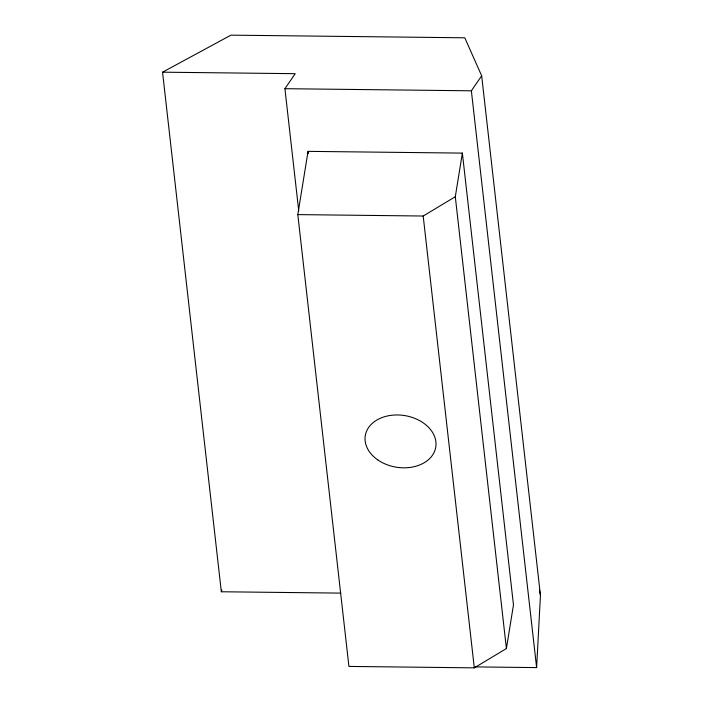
<?xml version="1.0" encoding="UTF-8"?>
<svg xmlns="http://www.w3.org/2000/svg" width="703" height="703" viewBox="0 0 703 703"><rect width="100%" height="100%" fill="white"/><g stroke="black" fill="none" stroke-linecap="round" stroke-linejoin="round"><path stroke-width="1.05" d="M475.193 666.901L536.617 667.604L540.449 595.371L481.669 75.792L464.78 37.795L230.953 35.15L162.551 72.181L221.331 591.759L340.832 593.112M297.808 214.608L308.055 151.365L462.363 153.105L513.471 604.932L506.406 648.553L474.297 667.85L348.925 666.426L297.808 214.608L423.188 216.023L455.298 196.726L462.363 153.105M221.331 591.759L221.849 589.958M298.731 210.812L284.917 88.692L295.216 73.683L162.551 72.181M536.617 667.604L471.37 90.801L481.669 75.792M284.917 88.692L471.37 90.801M539.465 589.984L540.449 595.371M455.298 196.726L506.406 648.553M423.188 216.023L474.297 667.85M308.055 151.365L308.301 153.544M377.634 459.806A35.704 26.152 9.2 0 0 435.456 448.619A35.704 26.152 9.2 0 0 388.478 415.754A35.704 26.152 9.2 0 0 377.634 459.806"/></g></svg>
